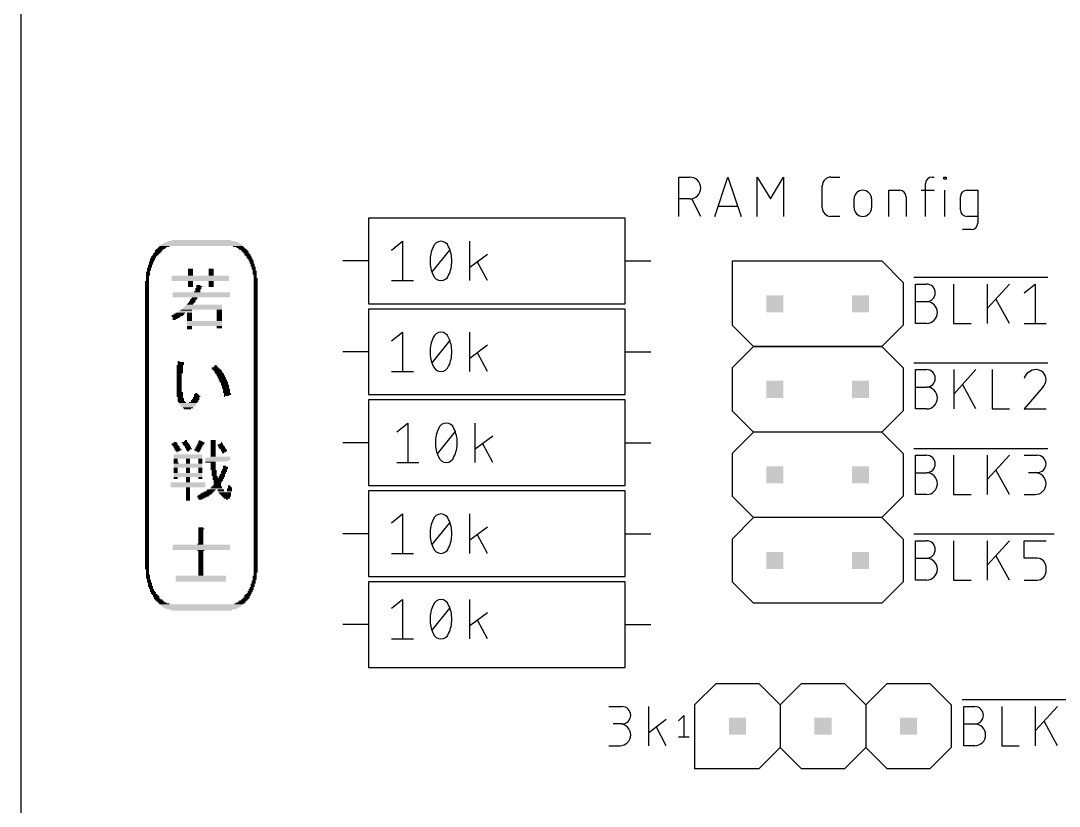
# Model space of a CAD drawing. Extents: x 0 to 102, y 0 to 103.
# Drawn here: x 0 to 30.83, y 24.13 to 47.45 of the extents above; entities that cross this region are included whole.
import ezdxf

# ---------------------------------------------------------------- set-up
doc = ezdxf.new("R2010")
doc.units = 0
for name, color, linetype in [('20', 30, 'CONTINUOUS'), ('21', 253, 'CONTINUOUS'), ('51', 253, 'CONTINUOUS')]:
    doc.layers.add(name, color=color, linetype=linetype)

# ---------------------------------------------------------------- blocks, each defined once
blk = doc.blocks.new('RECT')
blk.add_solid([(-0.5, -0.5), (0.5, -0.5), (-0.5, 0.5), (0.5, 0.5)])

msp = doc.modelspace()

# ---------------------------------------------------------------- linework, layer by layer
at = {"layer": '20'}
msp.add_line((0, 70), (0, 11), dxfattribs=at)
at = {"layer": '21'}
for p, q in [((19.5329, 41.6433), (19.5329, 42.8117)), ((19.5329, 42.8117), (19.8574, 42.8117)), ((20.6036, 41.6433), (20.9931, 42.8117)), ((20.9931, 42.8117), (21.3825, 41.6433)), ((21.8609, 41.6433), (21.8609, 42.8117)), ((21.8609, 42.8117), (22.2504, 42.1626)), ((22.2504, 42.1626), (22.6398, 42.8117)), ((22.6398, 42.8117), (22.6398, 41.6433)), ((23.7894, 41.9029), (23.7894, 42.5521)), ((24.049, 42.8117), (24.3087, 42.8117)), ((26.854, 41.6433), (26.854, 42.617)), ((27.0487, 42.8117), (27.1136, 42.8117)), ((27.3995, 42.7468), (27.3995, 42.8117)), ((27.3995, 42.8117), (27.4644, 42.8117)), ((27.4644, 42.7468), (27.3995, 42.7468)), ((27.4644, 42.8117), (27.4644, 42.7468)), ((25.7626, 41.6433), (25.7626, 42.4222)), ((25.7626, 42.4222), (26.0872, 42.4222)), ((26.7242, 42.4222), (27.1136, 42.4222)), ((27.432, 41.6433), (27.432, 42.4222)), ((28.0851, 42.4222), (28.4096, 42.4222)), ((28.4096, 42.4222), (28.4096, 41.4486)), ((19.8574, 42.1626), (19.5329, 42.1626)), ((20.182, 41.6433), (19.9223, 42.1626)), ((21.2852, 41.9354), (20.701, 41.9354)), ((24.7339, 41.9029), (24.7339, 42.1626)), ((25.2532, 42.1626), (25.2532, 41.9029)), ((26.2819, 42.2275), (26.2819, 41.6433)), ((27.8903, 41.838), (27.8903, 42.2275)), ((24.3087, 41.6433), (24.049, 41.6433)), ((28.4096, 41.6433), (28.0851, 41.6433)), ((17.9388, 41.5925), (10.3187, 41.5925)), ((10.3187, 41.5925), (10.3187, 39.0525)), ((17.9388, 39.0525), (17.9388, 41.5925)), ((28.2149, 41.2538), (27.9552, 41.2538)), ((11.0046, 40.6471), (11.3291, 40.9067)), ((11.3291, 40.9067), (11.3291, 39.7383)), ((13.3309, 39.7383), (13.3309, 40.9067)), ((12.2125, 39.9979), (12.7317, 40.6471)), ((13.8502, 40.5172), (13.3309, 40.1278)), ((10.3187, 40.3225), (9.5568, 40.3225)), ((13.8502, 39.7383), (13.5581, 40.29)), ((17.9388, 40.3225), (18.7007, 40.3225)), ((21.1137, 40.3225), (23.6538, 40.3225)), ((21.1137, 40.3225), (21.1137, 39.6875)), ((23.6538, 40.3225), (25.5587, 40.3225)), ((25.5587, 40.3225), (26.1938, 39.6875)), ((26.5113, 39.8399), (30.4835, 39.8399)), ((11.0046, 39.7383), (11.6537, 39.7383)), ((21.1137, 39.6875), (21.1137, 38.4175)), ((26.1938, 39.6875), (26.1938, 38.4175)), ((26.5621, 38.4683), (26.5621, 39.6367)), ((26.5621, 39.6367), (26.8866, 39.6367)), ((27.6904, 39.6367), (27.6904, 38.4683)), ((28.6956, 38.4683), (28.6956, 39.6367)), ((29.3448, 39.6367), (28.6956, 38.9227)), ((29.7836, 39.3771), (30.1082, 39.6367)), ((30.1082, 39.6367), (30.1082, 38.4683)), ((29.3448, 38.4683), (28.9553, 39.1823)), ((10.3187, 39.0525), (17.9388, 39.0525)), ((17.9388, 38.8938), (10.3187, 38.8938)), ((10.3187, 38.8938), (10.3187, 36.3538)), ((17.9388, 36.3538), (17.9388, 38.8938)), ((26.5621, 39.1174), (26.8866, 39.1174)), ((21.1137, 38.4175), (21.7488, 37.7825)), ((26.1938, 38.4175), (25.5587, 37.7825)), ((26.8866, 38.4683), (26.5621, 38.4683)), ((27.6904, 38.4683), (28.2097, 38.4683)), ((29.7836, 38.4683), (30.4327, 38.4683)), ((11.0046, 37.9483), (11.3291, 38.208)), ((11.3291, 38.208), (11.3291, 37.0395)), ((12.2125, 37.2992), (12.7317, 37.9483)), ((13.3309, 37.0395), (13.3309, 38.208)), ((10.3187, 37.6238), (9.5568, 37.6238)), ((13.8502, 37.8185), (13.3309, 37.429)), ((17.9388, 37.6238), (18.7007, 37.6238)), ((21.7488, 37.7825), (21.1137, 37.1475)), ((23.6538, 37.7825), (21.7488, 37.7825)), ((21.7488, 37.7825), (23.6538, 37.7825)), ((25.5587, 37.7825), (23.6538, 37.7825)), ((23.6538, 37.7825), (25.5587, 37.7825)), ((25.5587, 37.7825), (26.1938, 37.1475)), ((13.8502, 37.0395), (13.5581, 37.5913)), ((26.5113, 37.2999), (30.4835, 37.2999)), ((11.0046, 37.0395), (11.6537, 37.0395)), ((21.1137, 37.1475), (21.1137, 35.8775)), ((26.1938, 37.1475), (26.1938, 35.8775)), ((26.5621, 35.9283), (26.5621, 37.0967)), ((26.5621, 37.0967), (26.8866, 37.0967)), ((27.705, 35.9283), (27.705, 37.0967)), ((28.3542, 37.0967), (27.705, 36.3827)), ((28.8334, 37.0967), (28.8334, 35.9283)), ((26.5621, 36.5774), (26.8866, 36.5774)), ((28.3542, 35.9283), (27.9647, 36.6423)), ((30.3354, 36.5774), (29.7836, 35.9283)), ((10.3187, 36.3538), (17.9388, 36.3538)), ((17.9388, 36.195), (10.3187, 36.195)), ((10.3187, 36.195), (10.3187, 33.655)), ((17.9388, 33.655), (17.9388, 36.195)), ((21.1137, 35.8775), (21.7488, 35.2425)), ((26.1938, 35.8775), (25.5587, 35.2425)), ((26.8866, 35.9283), (26.5621, 35.9283)), ((28.8334, 35.9283), (29.3527, 35.9283)), ((29.7836, 35.9283), (30.4327, 35.9283)), ((11.1633, 35.2496), (11.4879, 35.5092)), ((11.4879, 35.5092), (11.4879, 34.3408)), ((13.4897, 34.3408), (13.4897, 35.5092)), ((12.3712, 34.6004), (12.8905, 35.2496)), ((21.7488, 35.2425), (21.1137, 34.6075)), ((24.2888, 35.2425), (21.7488, 35.2425)), ((25.5587, 35.2425), (24.2888, 35.2425)), ((25.5587, 35.2425), (26.1938, 34.6075)), ((10.3187, 34.925), (9.5568, 34.925)), ((14.0089, 35.1197), (13.4897, 34.7303)), ((14.0089, 34.3408), (13.7168, 34.8925)), ((17.9388, 34.925), (18.7007, 34.925)), ((21.1137, 34.6075), (21.1137, 33.3375)), ((26.1938, 34.6075), (26.1938, 33.3375)), ((26.5113, 34.7599), (30.4835, 34.7599)), ((26.5621, 33.3883), (26.5621, 34.5567)), ((26.5621, 34.5567), (26.8866, 34.5567)), ((27.6904, 34.5567), (27.6904, 33.3883)), ((28.6956, 33.3883), (28.6956, 34.5567)), ((29.3448, 34.5567), (28.6956, 33.8427)), ((29.7836, 34.5567), (30.1731, 34.5567)), ((11.1633, 34.3408), (11.8124, 34.3408)), ((26.5621, 34.0374), (26.8866, 34.0374)), ((29.3448, 33.3883), (28.9553, 34.1023)), ((30.1731, 34.0374), (29.9134, 34.0374)), ((10.3187, 33.655), (17.9388, 33.655)), ((17.9388, 33.4963), (10.3187, 33.4963)), ((10.3187, 33.4963), (10.3187, 30.9563)), ((17.9388, 30.9563), (17.9388, 33.4963)), ((21.1137, 33.3375), (21.7488, 32.7025)), ((26.1938, 33.3375), (25.5587, 32.7025)), ((26.8866, 33.3883), (26.5621, 33.3883)), ((27.6904, 33.3883), (28.2097, 33.3883)), ((29.7836, 33.3883), (30.1082, 33.3883)), ((11.0046, 32.5508), (11.3291, 32.8105)), ((11.3291, 32.8105), (11.3291, 31.6421)), ((13.3309, 31.6421), (13.3309, 32.8105)), ((21.7488, 32.7025), (21.1137, 32.0675)), ((24.2888, 32.7025), (21.7488, 32.7025)), ((25.5587, 32.7025), (24.2888, 32.7025)), ((25.5587, 32.7025), (26.1938, 32.0675)), ((12.2125, 31.9017), (12.7317, 32.5508)), ((13.8502, 32.421), (13.3309, 32.0315)), ((10.3187, 32.2263), (9.5568, 32.2263)), ((13.8502, 31.6421), (13.5581, 32.1938)), ((17.9388, 32.2263), (18.7007, 32.2263)), ((21.1137, 32.0675), (21.1137, 30.7975)), ((26.1938, 32.0675), (26.1938, 30.7975)), ((26.5113, 32.2199), (30.6797, 32.2199)), ((26.5621, 30.8483), (26.5621, 32.0167)), ((26.5621, 32.0167), (26.8866, 32.0167)), ((27.6904, 32.0167), (27.6904, 30.8483)), ((28.6956, 30.8483), (28.6956, 32.0167)), ((29.3448, 32.0167), (28.6956, 31.3027)), ((29.7836, 31.4974), (29.7836, 32.0167)), ((29.7836, 32.0167), (30.4327, 32.0167)), ((11.0046, 31.6421), (11.6537, 31.6421)), ((26.5621, 31.4974), (26.8866, 31.4974)), ((29.3448, 30.8483), (28.9553, 31.5623)), ((30.1731, 31.4974), (29.7836, 31.4974)), ((30.4327, 31.1079), (30.4327, 31.2378)), ((10.3187, 30.9563), (17.9388, 30.9563)), ((26.8866, 30.8483), (26.5621, 30.8483)), ((27.6904, 30.8483), (28.2097, 30.8483)), ((29.7836, 30.8483), (30.1731, 30.8483)), ((17.9388, 30.7975), (10.3187, 30.7975)), ((10.3187, 30.7975), (10.3187, 28.2575)), ((17.9388, 28.2575), (17.9388, 30.7975)), ((21.1137, 30.7975), (21.7488, 30.1625)), ((26.1938, 30.7975), (25.5587, 30.1625)), ((11.0046, 30.0108), (11.3291, 30.2705)), ((11.3291, 30.2705), (11.3291, 29.1021)), ((13.3309, 29.1021), (13.3309, 30.2705)), ((12.2125, 29.3617), (12.7317, 30.0108)), ((24.2888, 30.1625), (21.7488, 30.1625)), ((25.5587, 30.1625), (24.2888, 30.1625)), ((13.8502, 29.881), (13.3309, 29.4915)), ((13.8502, 29.1021), (13.5581, 29.6538)), ((10.3187, 29.5275), (9.5568, 29.5275)), ((17.9388, 29.5275), (18.7007, 29.5275)), ((11.0046, 29.1021), (11.6537, 29.1021)), ((10.3187, 28.2575), (17.9388, 28.2575)), ((20.6375, 27.7813), (20.0025, 27.1463)), ((20.6375, 27.7813), (21.9075, 27.7813)), ((21.9075, 27.7813), (22.225, 27.4638)), ((22.86, 27.4638), (23.1775, 27.7813)), ((23.1775, 27.7813), (24.4475, 27.7813)), ((23.1775, 27.7813), (24.4475, 27.7813)), ((24.4475, 27.7813), (24.765, 27.4638)), ((25.4, 27.4638), (25.7175, 27.7813)), ((25.7175, 27.7813), (26.9875, 27.7813)), ((26.9875, 27.7813), (27.6225, 27.1463)), ((20.0025, 27.1463), (20.0025, 25.8763)), ((27.6225, 27.1463), (27.6225, 25.8763)), ((27.94, 27.2987), (31.9123, 27.2987)), ((17.4553, 27.0954), (17.8448, 27.0954)), ((18.6387, 25.9271), (18.6387, 27.0954)), ((19.5263, 26.67), (19.685, 26.8288)), ((19.685, 26.8288), (19.685, 26.1938)), ((27.9908, 25.9271), (27.9908, 27.0954)), ((27.9908, 27.0954), (28.3154, 27.0954)), ((29.1191, 27.0954), (29.1191, 25.9271)), ((30.1244, 25.9271), (30.1244, 27.0954)), ((30.7735, 27.0954), (30.1244, 26.3814)), ((17.8448, 26.5762), (17.5851, 26.5762)), ((19.1579, 26.706), (18.6387, 26.3165)), ((27.9908, 26.5762), (28.3154, 26.5762)), ((30.7735, 25.9271), (30.384, 26.6411)), ((19.1579, 25.9271), (18.8659, 26.4788)), ((17.4553, 25.9271), (17.7799, 25.9271)), ((19.5263, 26.1938), (19.8438, 26.1938)), ((28.3154, 25.9271), (27.9908, 25.9271)), ((29.1191, 25.9271), (29.6384, 25.9271)), ((20.0025, 25.8763), (20.0025, 25.2413)), ((27.6225, 25.8763), (26.9875, 25.2413)), ((22.225, 25.5587), (21.9075, 25.2413)), ((23.1775, 25.2413), (22.86, 25.5587)), ((24.765, 25.5587), (24.4475, 25.2413)), ((25.7175, 25.2413), (25.4, 25.5587)), ((21.9075, 25.2413), (20.0025, 25.2413)), ((24.4475, 25.2413), (23.1775, 25.2413)), ((26.9875, 25.2413), (25.7175, 25.2413))]:
    msp.add_line(p, q, dxfattribs=at)
for centre, radius, start, end in [((19.8574, 42.4871), 0.3246, 270, 90), ((24.049, 42.5521), 0.2596, 90.0007, 180), ((27.0487, 42.617), 0.1947, 90.0009, 180), ((24.9936, 42.1626), 0.2596, 0, 180), ((26.0872, 42.2275), 0.1947, 0.0009, 90), ((28.0851, 42.2275), 0.1947, 90, 180), ((24.049, 41.9029), 0.2596, 180, 270), ((24.9936, 41.9029), 0.2596, 180, 0), ((28.0851, 41.838), 0.1947, 180, 270), ((28.2149, 41.4486), 0.1947, 270.0009, 0), ((13.1104, 40.3225), 0.9628, 154.0109, 180.0001), ((12.4721, 40.6665), 0.2402, 90, 161.0751), ((12.4721, 40.6665), 0.2402, 18.9248, 90.0002), ((11.8338, 40.3225), 0.9629, 359.9999, 25.9891), ((13.1104, 40.3225), 0.9629, 180, 205.9888), ((11.8338, 40.3225), 0.9629, 334.0112, 360), ((12.4721, 39.9785), 0.2402, 198.9254, 269.9998), ((12.4721, 39.9785), 0.2402, 270, 341.0747), ((26.8866, 39.3771), 0.2596, 270, 90), ((26.8866, 38.7929), 0.3246, 270, 90), ((13.1104, 37.6238), 0.9628, 154.0109, 180.0001), ((12.4721, 37.9678), 0.2402, 90, 161.0751), ((12.4721, 37.9678), 0.2402, 18.9248, 90.0002), ((11.8338, 37.6238), 0.9629, 359.9999, 25.9891), ((13.1104, 37.6238), 0.9629, 180, 205.9888), ((11.8338, 37.6238), 0.9629, 334.0112, 360), ((12.4721, 37.2797), 0.2402, 198.9254, 269.9998), ((12.4721, 37.2797), 0.2402, 270, 341.0747), ((26.8866, 36.8371), 0.2596, 270, 90), ((30.1406, 36.7214), 0.3753, 90.0001, 162.0549), ((30.1406, 36.8046), 0.2921, 0, 90), ((30.119, 36.8046), 0.3138, 313.604, 359.9996), ((26.8866, 36.2529), 0.3246, 270, 90), ((12.6309, 35.269), 0.2402, 90, 161.0751), ((12.6309, 35.269), 0.2402, 18.9248, 90.0002), ((13.2691, 34.925), 0.9628, 154.0109, 180.0001), ((11.9926, 34.925), 0.9629, 359.9999, 25.9891), ((13.2692, 34.925), 0.9629, 180, 205.9888), ((11.9925, 34.925), 0.9629, 334.0112, 360), ((26.8866, 34.2971), 0.2596, 270, 90), ((30.1731, 34.2971), 0.2596, 270, 90), ((12.6309, 34.581), 0.2402, 198.9254, 269.9998), ((12.6309, 34.581), 0.2402, 270, 341.0747), ((26.8866, 33.7129), 0.3246, 270, 90), ((30.1082, 33.7129), 0.3246, 270, 90), ((12.4721, 32.5703), 0.2402, 90, 161.0751), ((12.4721, 32.5703), 0.2402, 18.9248, 90.0002), ((13.1104, 32.2263), 0.9628, 154.0109, 180.0001), ((11.8338, 32.2263), 0.9629, 359.9999, 25.9891), ((13.1104, 32.2263), 0.9629, 180, 205.9888), ((11.8338, 32.2263), 0.9629, 334.0112, 360), ((12.4721, 31.8822), 0.2402, 198.9254, 269.9998), ((12.4721, 31.8822), 0.2402, 270, 341.0747), ((26.8866, 31.7571), 0.2596, 270, 90), ((26.8866, 31.1729), 0.3246, 270, 90), ((30.1731, 31.2378), 0.2596, 0, 90), ((30.1731, 31.1079), 0.2596, 270, 0), ((12.4721, 30.0303), 0.2402, 90, 161.0751), ((12.4721, 30.0303), 0.2402, 18.9248, 90.0002), ((13.1104, 29.6863), 0.9628, 154.0109, 180.0001), ((11.8338, 29.6863), 0.9629, 359.9999, 25.9891), ((13.1104, 29.6863), 0.9629, 180, 205.9888), ((11.8338, 29.6863), 0.9629, 334.0112, 360), ((12.4721, 29.3422), 0.2402, 198.9254, 269.9998), ((12.4721, 29.3422), 0.2402, 270, 341.0747), ((17.8448, 26.8358), 0.2596, 270, 90), ((28.3154, 26.8358), 0.2596, 270, 90), ((17.7799, 26.2516), 0.3246, 270, 90), ((28.3154, 26.2516), 0.3246, 270, 90)]:
    msp.add_arc(centre, radius, start, end, dxfattribs=at)
at = {"layer": '51'}
for p, q in [((22.225, 27.4638), (22.5425, 27.1463)), ((22.5425, 27.1463), (22.86, 27.4638)), ((24.765, 27.4638), (25.0825, 27.1463)), ((25.0825, 27.1463), (25.4, 27.4638)), ((22.5425, 27.1463), (22.5425, 25.8763)), ((25.0825, 27.1463), (25.0825, 25.8763)), ((22.5425, 25.8763), (22.225, 25.5587)), ((22.86, 25.5587), (22.5425, 25.8763)), ((25.0825, 25.8763), (24.765, 25.5587)), ((25.4, 25.5587), (25.0825, 25.8763))]:
    msp.add_line(p, q, dxfattribs=at)

# ---------------------------------------------------------------- block references
at = {"layer": '21', "yscale": 0.0305}
for p, xscale in [((4.171, 40.689), 0.2438), ((4.2015, 40.7194), 0.2438), ((4.2624, 40.7499), 0.3048), ((5.3597, 40.7804), 2.4384), ((5.3597, 40.8109), 2.3774), ((5.3597, 40.8414), 2.2555), ((5.3749, 40.8718), 2.1641), ((5.3597, 40.9023), 2.0117), ((5.3597, 40.9328), 1.7678), ((6.457, 40.7499), 0.3048), ((6.5179, 40.7194), 0.2438), ((6.5637, 40.689), 0.2134), ((3.9119, 40.3842), 0.1524), ((3.9424, 40.4451), 0.1524), ((3.9424, 40.4146), 0.1524), ((3.9729, 40.4756), 0.1524), ((4.0033, 40.5061), 0.1524), ((4.0186, 40.5366), 0.1829), ((4.0491, 40.567), 0.1829), ((4.0948, 40.628), 0.2134), ((4.0795, 40.5975), 0.1829), ((4.1253, 40.6585), 0.2134), ((6.5941, 40.6585), 0.2134), ((6.6399, 40.628), 0.1829), ((6.6703, 40.5975), 0.1829), ((6.6856, 40.567), 0.1524), ((6.7161, 40.5366), 0.1524), ((6.7313, 40.5061), 0.1829), ((6.7465, 40.4756), 0.1524), ((6.777, 40.4451), 0.1524), ((6.777, 40.4146), 0.1524), ((6.8075, 40.3842), 0.1524), ((3.8052, 40.1098), 0.1219), ((3.8052, 40.0794), 0.1219), ((3.8357, 40.2013), 0.1219), ((3.8357, 40.1708), 0.1219), ((3.8357, 40.1403), 0.1219), ((3.8814, 40.2927), 0.1524), ((3.8662, 40.2622), 0.1219), ((3.8662, 40.2318), 0.1219), ((3.9119, 40.3537), 0.1524), ((3.8967, 40.3232), 0.1219), ((5.0397, 40.0794), 0.1524), ((5.6493, 40.0794), 0.1524), ((6.8227, 40.3537), 0.1219), ((6.838, 40.3232), 0.1524), ((6.8532, 40.2927), 0.1219), ((6.8532, 40.2622), 0.1219), ((6.8837, 40.2318), 0.1219), ((6.8837, 40.2013), 0.1219), ((6.8837, 40.1708), 0.1219), ((6.9142, 40.1403), 0.1219), ((6.9142, 40.1098), 0.1219), ((6.9142, 40.0794), 0.1219), ((3.7747, 39.9879), 0.1219), ((3.7747, 39.9574), 0.1219), ((3.7747, 39.927), 0.1219), ((3.7747, 39.8965), 0.1219), ((3.7595, 39.866), 0.0914), ((3.7595, 39.8355), 0.0914), ((3.7595, 39.805), 0.0914), ((3.7595, 39.7746), 0.0914), ((3.8052, 40.0489), 0.1219), ((3.79, 40.0184), 0.0914), ((5.3292, 39.866), 1.7069), ((5.3292, 39.8355), 1.7069), ((5.3292, 39.805), 1.7069), ((5.3292, 39.7746), 1.7069), ((5.0397, 40.0489), 0.1524), ((5.0397, 40.0184), 0.1524), ((5.0397, 39.9879), 0.1524), ((5.0397, 39.9574), 0.1524), ((5.0397, 39.927), 0.1524), ((5.0397, 39.8965), 0.1524), ((5.6493, 40.0489), 0.1524), ((5.6493, 40.0184), 0.1524), ((5.6493, 39.9879), 0.1524), ((5.6493, 39.9574), 0.1524), ((5.6493, 39.927), 0.1524), ((5.6493, 39.8965), 0.1524), ((6.9294, 40.0489), 0.0914), ((6.9447, 40.0184), 0.1219), ((6.9447, 39.9879), 0.1219), ((6.9447, 39.9574), 0.1219), ((6.9447, 39.927), 0.1219), ((6.9599, 39.8965), 0.0914), ((6.9599, 39.866), 0.0914), ((6.9599, 39.8355), 0.0914), ((6.9751, 39.805), 0.1219), ((6.9751, 39.7746), 0.1219), ((3.7443, 39.7136), 0.1219), ((3.7443, 39.6831), 0.1219), ((3.7443, 39.6526), 0.1219), ((3.7443, 39.6222), 0.1219), ((3.7443, 39.5917), 0.1219), ((3.7443, 39.5612), 0.1219), ((3.7443, 39.5307), 0.1219), ((3.7443, 39.5002), 0.1219), ((3.7443, 39.4698), 0.1219), ((3.7595, 39.7441), 0.0914), ((5.3292, 39.7441), 1.7069), ((5.0397, 39.7136), 0.1524), ((5.0397, 39.6831), 0.1524), ((5.0397, 39.6526), 0.1524), ((5.0397, 39.6222), 0.1524), ((5.0397, 39.5917), 0.1524), ((5.0397, 39.5612), 0.1524), ((5.2683, 39.5002), 0.1829), ((5.253, 39.4698), 0.1524), ((5.2683, 39.5917), 0.1219), ((5.2987, 39.5612), 0.1829), ((5.2835, 39.5307), 0.1524), ((5.6493, 39.7136), 0.1524), ((5.6493, 39.6831), 0.1524), ((5.6493, 39.6526), 0.1524), ((5.6493, 39.6222), 0.1524), ((5.6493, 39.5917), 0.1524), ((5.6493, 39.5612), 0.1524), ((6.9751, 39.7441), 0.1219), ((6.9751, 39.7136), 0.1219), ((6.9751, 39.6831), 0.1219), ((6.9751, 39.6526), 0.1219), ((6.9751, 39.6222), 0.1219), ((6.9751, 39.5917), 0.1219), ((6.9751, 39.5612), 0.1219), ((6.9751, 39.5307), 0.1219), ((6.9751, 39.5002), 0.1219), ((6.9751, 39.4698), 0.1219), ((3.7443, 39.4393), 0.1219), ((3.7443, 39.4088), 0.1219), ((3.7443, 39.3783), 0.1219), ((3.7443, 39.3478), 0.1219), ((3.7443, 39.3174), 0.1219), ((3.7443, 39.2869), 0.1219), ((3.7443, 39.2564), 0.1219), ((3.7443, 39.2259), 0.1219), ((3.7443, 39.1954), 0.1219), ((3.7443, 39.165), 0.1219), ((3.7443, 39.1345), 0.1219), ((5.3597, 39.3783), 1.7069), ((5.3597, 39.3478), 1.7069), ((5.3597, 39.3174), 1.7069), ((5.3597, 39.2869), 1.7069), ((5.3597, 39.2564), 1.7069), ((5.1159, 39.165), 0.1829), ((5.1006, 39.1345), 0.1524), ((5.1463, 39.1954), 0.1829), ((5.1616, 39.2259), 0.1524), ((5.2378, 39.4088), 0.1829), ((5.253, 39.4393), 0.1524), ((6.9751, 39.4393), 0.1219), ((6.9751, 39.4088), 0.1219), ((6.9751, 39.3783), 0.1219), ((6.9751, 39.3478), 0.1219), ((6.9751, 39.3174), 0.1219), ((6.9751, 39.2869), 0.1219), ((6.9751, 39.2564), 0.1219), ((6.9751, 39.2259), 0.1219), ((6.9751, 39.1954), 0.1219), ((6.9751, 39.165), 0.1219), ((6.9751, 39.1345), 0.1219), ((3.7443, 39.104), 0.1219), ((3.7443, 39.0735), 0.1219), ((3.7443, 39.043), 0.1219), ((3.7443, 39.0126), 0.1219), ((3.7443, 38.9821), 0.1219), ((3.7443, 38.9516), 0.1219), ((3.7443, 38.9211), 0.1219), ((3.7443, 38.8906), 0.1219), ((3.7443, 38.8602), 0.1219), ((3.7443, 38.8297), 0.1219), ((4.8873, 38.8297), 0.3962), ((4.9177, 38.8602), 0.3353), ((5.3749, 38.8906), 1.1887), ((5.3902, 38.9211), 1.1582), ((5.4054, 38.9516), 1.1278), ((5.4207, 38.9821), 1.0973), ((5.4359, 39.0126), 1.0668), ((5.0244, 39.043), 0.1829), ((5.0549, 39.0735), 0.1829), ((5.0854, 39.104), 0.1829), ((5.8931, 38.8602), 0.1524), ((5.8931, 38.8297), 0.1524), ((6.9751, 39.104), 0.1219), ((6.9751, 39.0735), 0.1219), ((6.9751, 39.043), 0.1219), ((6.9751, 39.0126), 0.1219), ((6.9751, 38.9821), 0.1219), ((6.9751, 38.9516), 0.1219), ((6.9751, 38.9211), 0.1219), ((6.9751, 38.8906), 0.1219), ((6.9751, 38.8602), 0.1219), ((6.9751, 38.8297), 0.1219), ((3.7443, 38.7992), 0.1219), ((3.7443, 38.7687), 0.1219), ((3.7443, 38.7382), 0.1219), ((3.7443, 38.7078), 0.1219), ((3.7443, 38.6773), 0.1219), ((3.7443, 38.6468), 0.1219), ((3.7443, 38.6163), 0.1219), ((3.7443, 38.5858), 0.1219), ((3.7443, 38.5554), 0.1219), ((3.7443, 38.5249), 0.1219), ((4.6434, 38.7078), 0.3353), ((4.6129, 38.6773), 0.2743), ((4.6129, 38.6468), 0.2134), ((4.5825, 38.6163), 0.1524), ((4.552, 38.5858), 0.0914), ((4.6891, 38.7382), 0.3048), ((4.7349, 38.7687), 0.2743), ((4.872, 38.7992), 0.4267), ((5.4511, 38.5249), 1.0363), ((5.0092, 38.7687), 0.1524), ((5.0092, 38.7382), 0.1524), ((5.0092, 38.7078), 0.1524), ((5.0092, 38.6773), 0.1524), ((5.0092, 38.6468), 0.1524), ((5.0092, 38.6163), 0.1524), ((5.0092, 38.5858), 0.1524), ((5.0092, 38.5554), 0.1524), ((5.8931, 38.7992), 0.1524), ((5.8931, 38.7687), 0.1524), ((5.8931, 38.7382), 0.1524), ((5.8931, 38.7078), 0.1524), ((5.8931, 38.6773), 0.1524), ((5.8931, 38.6468), 0.1524), ((5.8931, 38.6163), 0.1524), ((5.8931, 38.5858), 0.1524), ((5.8931, 38.5554), 0.1524), ((6.9751, 38.7992), 0.1219), ((6.9751, 38.7687), 0.1219), ((6.9751, 38.7382), 0.1219), ((6.9751, 38.7078), 0.1219), ((6.9751, 38.6773), 0.1219), ((6.9751, 38.6468), 0.1219), ((6.9751, 38.6163), 0.1219), ((6.9751, 38.5858), 0.1219), ((6.9751, 38.5554), 0.1219), ((6.9751, 38.5249), 0.1219), ((3.7443, 38.4944), 0.1219), ((3.7443, 38.4639), 0.1219), ((3.7443, 38.4334), 0.1219), ((3.7443, 38.403), 0.1219), ((3.7443, 38.3725), 0.1219), ((3.7443, 38.342), 0.1219), ((3.7443, 38.3115), 0.1219), ((3.7443, 38.281), 0.1219), ((3.7443, 38.2506), 0.1219), ((3.7443, 38.2201), 0.1219), ((5.4511, 38.4944), 1.0363), ((5.4511, 38.4639), 1.0363), ((5.4511, 38.4334), 1.0363), ((5.4511, 38.403), 1.0363), ((5.0092, 38.3725), 0.1524), ((5.0092, 38.342), 0.1524), ((5.0092, 38.3115), 0.1524), ((5.8931, 38.3725), 0.1524), ((5.8931, 38.342), 0.1524), ((6.9751, 38.4944), 0.1219), ((6.9751, 38.4639), 0.1219), ((6.9751, 38.4334), 0.1219), ((6.9751, 38.403), 0.1219), ((6.9751, 38.3725), 0.1219), ((6.9751, 38.342), 0.1219), ((6.9751, 38.3115), 0.1219), ((6.9751, 38.281), 0.1219), ((6.9751, 38.2506), 0.1219), ((6.9751, 38.2201), 0.1219), ((3.7443, 38.1896), 0.1219), ((3.7443, 38.1591), 0.1219), ((3.7443, 38.1286), 0.1219), ((3.7443, 38.0982), 0.1219), ((3.7443, 38.0677), 0.1219), ((3.7443, 38.0372), 0.1219), ((3.7443, 38.0067), 0.1219), ((3.7443, 37.9762), 0.1219), ((3.7443, 37.9458), 0.1219), ((3.7443, 37.9153), 0.1219), ((6.9751, 38.1896), 0.1219), ((6.9751, 38.1591), 0.1219), ((6.9751, 38.1286), 0.1219), ((6.9751, 38.0982), 0.1219), ((6.9751, 38.0677), 0.1219), ((6.9751, 38.0372), 0.1219), ((6.9751, 38.0067), 0.1219), ((6.9751, 37.9762), 0.1219), ((6.9751, 37.9458), 0.1219), ((6.9751, 37.9153), 0.1219), ((3.7443, 37.8848), 0.1219), ((3.7443, 37.8543), 0.1219), ((3.7443, 37.8238), 0.1219), ((3.7443, 37.7934), 0.1219), ((3.7443, 37.7629), 0.1219), ((3.7443, 37.7324), 0.1219), ((3.7443, 37.7019), 0.1219), ((3.7443, 37.6714), 0.1219), ((3.7443, 37.641), 0.1219), ((3.7443, 37.6105), 0.1219), ((6.9751, 37.8848), 0.1219), ((6.9751, 37.8543), 0.1219), ((6.9751, 37.8238), 0.1219), ((6.9751, 37.7934), 0.1219), ((6.9751, 37.7629), 0.1219), ((6.9751, 37.7324), 0.1219), ((6.9751, 37.7019), 0.1219), ((6.9751, 37.6714), 0.1219), ((6.9751, 37.641), 0.1219), ((6.9751, 37.6105), 0.1219), ((3.7443, 37.58), 0.1219), ((3.7443, 37.5495), 0.1219), ((3.7443, 37.519), 0.1219), ((3.7443, 37.4886), 0.1219), ((3.7443, 37.4581), 0.1219), ((3.7443, 37.4276), 0.1219), ((3.7443, 37.3971), 0.1219), ((3.7443, 37.3666), 0.1219), ((3.7443, 37.3362), 0.1219), ((3.7443, 37.3057), 0.1219), ((4.6891, 37.3362), 0.061), ((4.7501, 37.3057), 0.1829), ((6.9751, 37.58), 0.1219), ((6.9751, 37.5495), 0.1219), ((6.9751, 37.519), 0.1219), ((6.9751, 37.4886), 0.1219), ((6.9751, 37.4581), 0.1219), ((6.9751, 37.4276), 0.1219), ((6.9751, 37.3971), 0.1219), ((6.9751, 37.3666), 0.1219), ((6.9751, 37.3362), 0.1219), ((6.9751, 37.3057), 0.1219), ((3.7443, 37.2752), 0.1219), ((3.7443, 37.2447), 0.1219), ((3.7443, 37.2142), 0.1219), ((3.7443, 37.1838), 0.1219), ((3.7443, 37.1533), 0.1219), ((3.7443, 37.1228), 0.1219), ((3.7443, 37.0923), 0.1219), ((3.7443, 37.0618), 0.1219), ((3.7443, 37.0314), 0.1219), ((3.7443, 37.0009), 0.1219), ((4.7196, 37.2142), 0.1829), ((4.7196, 37.1838), 0.1829), ((4.7196, 37.1533), 0.1829), ((4.7196, 37.1228), 0.1829), ((4.7196, 37.0923), 0.1829), ((4.7196, 37.0618), 0.1829), ((4.7196, 37.0314), 0.1829), ((4.7196, 37.0009), 0.1829), ((4.7501, 37.2752), 0.1829), ((4.7501, 37.2447), 0.1829), ((5.7712, 37.1533), 0.2134), ((5.7864, 37.1228), 0.2438), ((5.8169, 37.0923), 0.2438), ((5.7864, 37.1838), 0.1219), ((5.8474, 37.0618), 0.2438), ((5.7864, 37.2142), 0.061), ((5.8626, 37.0314), 0.2134), ((5.8779, 37.0009), 0.2438), ((6.9751, 37.2752), 0.1219), ((6.9751, 37.2447), 0.1219), ((6.9751, 37.2142), 0.1219), ((6.9751, 37.1838), 0.1219), ((6.9751, 37.1533), 0.1219), ((6.9751, 37.1228), 0.1219), ((6.9751, 37.0923), 0.1219), ((6.9751, 37.0618), 0.1219), ((6.9751, 37.0314), 0.1219), ((6.9751, 37.0009), 0.1219), ((3.7443, 36.9704), 0.1219), ((3.7443, 36.9399), 0.1219), ((3.7443, 36.9094), 0.1219), ((3.7443, 36.879), 0.1219), ((3.7443, 36.8485), 0.1219), ((3.7443, 36.818), 0.1219), ((3.7443, 36.7875), 0.1219), ((3.7443, 36.757), 0.1219), ((3.7443, 36.7266), 0.1219), ((3.7443, 36.6961), 0.1219), ((4.7044, 36.9704), 0.1524), ((4.7044, 36.9399), 0.1524), ((4.7044, 36.9094), 0.1524), ((4.7044, 36.879), 0.1524), ((4.7044, 36.8485), 0.1524), ((4.7044, 36.818), 0.1524), ((4.7044, 36.7875), 0.1524), ((4.7044, 36.757), 0.1524), ((4.7044, 36.7266), 0.1524), ((4.7044, 36.6961), 0.1524), ((5.9083, 36.9704), 0.2438), ((5.9236, 36.9399), 0.2134), ((5.9388, 36.9094), 0.2438), ((5.9541, 36.879), 0.2134), ((5.9693, 36.8485), 0.2438), ((5.9845, 36.818), 0.2134), ((5.9998, 36.7875), 0.2438), ((6.015, 36.757), 0.2134), ((6.0303, 36.7266), 0.2438), ((6.0455, 36.6961), 0.2134), ((6.9751, 36.9704), 0.1219), ((6.9751, 36.9399), 0.1219), ((6.9751, 36.9094), 0.1219), ((6.9751, 36.879), 0.1219), ((6.9751, 36.8485), 0.1219), ((6.9751, 36.818), 0.1219), ((6.9751, 36.7875), 0.1219), ((6.9751, 36.757), 0.1219), ((6.9751, 36.7266), 0.1219), ((6.9751, 36.6961), 0.1219), ((3.7443, 36.6656), 0.1219), ((3.7443, 36.6351), 0.1219), ((3.7443, 36.6046), 0.1219), ((3.7443, 36.5742), 0.1219), ((3.7443, 36.5437), 0.1219), ((3.7443, 36.5132), 0.1219), ((3.7443, 36.4827), 0.1219), ((3.7443, 36.4522), 0.1219), ((3.7443, 36.4218), 0.1219), ((3.7443, 36.3913), 0.1219), ((3.7443, 36.3608), 0.1219), ((4.7196, 36.4218), 0.1829), ((4.7196, 36.3913), 0.1829), ((4.7196, 36.3608), 0.1829), ((4.7044, 36.6656), 0.1524), ((4.7044, 36.6351), 0.1524), ((4.7044, 36.6046), 0.1524), ((4.7044, 36.5742), 0.1524), ((4.7044, 36.5437), 0.1524), ((4.7044, 36.5132), 0.1524), ((4.7044, 36.4827), 0.1524), ((4.7044, 36.4522), 0.1524), ((5.2073, 36.3608), 0.1219), ((5.2073, 36.3913), 0.061), ((6.0455, 36.6656), 0.2134), ((6.0607, 36.6351), 0.2438), ((6.076, 36.6046), 0.2134), ((6.076, 36.5742), 0.2134), ((6.076, 36.5437), 0.2134), ((6.1065, 36.5132), 0.2134), ((6.1065, 36.4827), 0.2134), ((6.1065, 36.4522), 0.2134), ((6.1065, 36.4218), 0.2134), ((6.1369, 36.3913), 0.2134), ((6.1369, 36.3608), 0.2134), ((6.9751, 36.6656), 0.1219), ((6.9751, 36.6351), 0.1219), ((6.9751, 36.6046), 0.1219), ((6.9751, 36.5742), 0.1219), ((6.9751, 36.5437), 0.1219), ((6.9751, 36.5132), 0.1219), ((6.9751, 36.4827), 0.1219), ((6.9751, 36.4522), 0.1219), ((6.9751, 36.4218), 0.1219), ((6.9751, 36.3913), 0.1219), ((6.9751, 36.3608), 0.1219), ((3.7443, 36.3303), 0.1219), ((3.7443, 36.2998), 0.1219), ((3.7443, 36.2694), 0.1219), ((3.7443, 36.2389), 0.1219), ((3.7443, 36.2084), 0.1219), ((3.7443, 36.1779), 0.1219), ((3.7443, 36.1474), 0.1219), ((3.7443, 36.117), 0.1219), ((3.7443, 36.0865), 0.1219), ((3.7443, 36.056), 0.1219), ((4.7196, 36.3303), 0.1829), ((4.7196, 36.2998), 0.1829), ((4.7501, 36.2389), 0.1829), ((4.7501, 36.2084), 0.1829), ((4.7501, 36.1779), 0.1829), ((4.7653, 36.1474), 0.2134), ((4.7349, 36.2694), 0.1524), ((4.7958, 36.117), 0.2134), ((4.9482, 36.0865), 0.5182), ((4.9635, 36.056), 0.4877), ((5.1159, 36.117), 0.2438), ((5.1616, 36.1779), 0.2134), ((5.1616, 36.1474), 0.2134), ((5.1921, 36.2084), 0.2134), ((5.2073, 36.2694), 0.1829), ((5.2073, 36.2389), 0.1829), ((5.2225, 36.3303), 0.1524), ((5.2378, 36.2998), 0.1829), ((6.0455, 36.2998), 0.0305), ((6.1065, 36.3303), 0.1524), ((6.9751, 36.3303), 0.1219), ((6.9751, 36.2998), 0.1219), ((6.9751, 36.2694), 0.1219), ((6.9751, 36.2389), 0.1219), ((6.9751, 36.2084), 0.1219), ((6.9751, 36.1779), 0.1219), ((6.9751, 36.1474), 0.1219), ((6.9751, 36.117), 0.1219), ((6.9751, 36.0865), 0.1219), ((6.9751, 36.056), 0.1219), ((3.7443, 36.0255), 0.1219), ((3.7443, 35.995), 0.1219), ((3.7443, 35.9646), 0.1219), ((3.7443, 35.9341), 0.1219), ((3.7443, 35.9036), 0.1219), ((3.7443, 35.8731), 0.1219), ((3.7443, 35.8426), 0.1219), ((3.7443, 35.8122), 0.1219), ((3.7443, 35.7817), 0.1219), ((3.7443, 35.7512), 0.1219), ((4.9635, 36.0255), 0.4267), ((4.9482, 35.995), 0.3962), ((4.9635, 35.9646), 0.3048), ((4.9482, 35.9341), 0.2134), ((6.9751, 36.0255), 0.1219), ((6.9751, 35.995), 0.1219), ((6.9751, 35.9646), 0.1219), ((6.9751, 35.9341), 0.1219), ((6.9751, 35.9036), 0.1219), ((6.9751, 35.8731), 0.1219), ((6.9751, 35.8426), 0.1219), ((6.9751, 35.8122), 0.1219), ((6.9751, 35.7817), 0.1219), ((6.9751, 35.7512), 0.1219), ((3.7443, 35.7207), 0.1219), ((3.7443, 35.6902), 0.1219), ((3.7443, 35.6598), 0.1219), ((3.7443, 35.6293), 0.1219), ((3.7443, 35.5988), 0.1219), ((3.7443, 35.5683), 0.1219), ((3.7443, 35.5378), 0.1219), ((3.7443, 35.5074), 0.1219), ((3.7443, 35.4769), 0.1219), ((3.7443, 35.4464), 0.1219), ((6.9751, 35.7207), 0.1219), ((6.9751, 35.6902), 0.1219), ((6.9751, 35.6598), 0.1219), ((6.9751, 35.6293), 0.1219), ((6.9751, 35.5988), 0.1219), ((6.9751, 35.5683), 0.1219), ((6.9751, 35.5378), 0.1219), ((6.9751, 35.5074), 0.1219), ((6.9751, 35.4769), 0.1219), ((6.9751, 35.4464), 0.1219), ((3.7443, 35.4159), 0.1219), ((3.7443, 35.3854), 0.1219), ((3.7443, 35.355), 0.1219), ((3.7443, 35.3245), 0.1219), ((3.7443, 35.294), 0.1219), ((3.7443, 35.2635), 0.1219), ((3.7443, 35.233), 0.1219), ((3.7443, 35.2026), 0.1219), ((3.7443, 35.1721), 0.1219), ((3.7443, 35.1416), 0.1219), ((6.9751, 35.4159), 0.1219), ((6.9751, 35.3854), 0.1219), ((6.9751, 35.355), 0.1219), ((6.9751, 35.3245), 0.1219), ((6.9751, 35.294), 0.1219), ((6.9751, 35.2635), 0.1219), ((6.9751, 35.233), 0.1219), ((6.9751, 35.2026), 0.1219), ((6.9751, 35.1721), 0.1219), ((6.9751, 35.1416), 0.1219), ((3.7443, 35.1111), 0.1219), ((3.7443, 35.0806), 0.1219), ((3.7443, 35.0502), 0.1219), ((3.7443, 35.0197), 0.1219), ((3.7443, 34.9892), 0.1219), ((3.7443, 34.9587), 0.1219), ((3.7443, 34.9282), 0.1219), ((3.7443, 34.8978), 0.1219), ((3.7443, 34.8673), 0.1219), ((3.7443, 34.8368), 0.1219), ((4.5672, 34.8978), 0.1829), ((4.5672, 34.8673), 0.1829), ((4.5977, 34.8368), 0.1829), ((4.5825, 34.9282), 0.0914), ((4.872, 34.9282), 0.1829), ((4.9025, 34.8978), 0.1829), ((4.9177, 34.8673), 0.2134), ((4.933, 34.8368), 0.1829), ((4.8873, 34.9587), 0.0914), ((4.9025, 34.9892), 0.061), ((5.2987, 34.8368), 0.1829), ((5.3445, 34.8978), 0.2134), ((5.3292, 34.8673), 0.1829), ((5.3292, 34.9587), 0.1219), ((5.3597, 34.9282), 0.1829), ((5.314, 34.9892), 0.0305), ((5.7102, 34.9892), 0.1524), ((5.7102, 34.9587), 0.1524), ((5.7102, 34.9282), 0.1524), ((5.7102, 34.8978), 0.1524), ((5.7102, 34.8673), 0.1524), ((5.7102, 34.8368), 0.1524), ((5.9388, 34.8368), 0.1829), ((5.9236, 34.8673), 0.1524), ((5.9541, 34.8978), 0.0914), ((5.9541, 34.9282), 0.0305), ((6.9751, 35.1111), 0.1219), ((6.9751, 35.0806), 0.1219), ((6.9751, 35.0502), 0.1219), ((6.9751, 35.0197), 0.1219), ((6.9751, 34.9892), 0.1219), ((6.9751, 34.9587), 0.1219), ((6.9751, 34.9282), 0.1219), ((6.9751, 34.8978), 0.1219), ((6.9751, 34.8673), 0.1219), ((6.9751, 34.8368), 0.1219), ((3.7443, 34.8063), 0.1219), ((3.7443, 34.7758), 0.1219), ((3.7443, 34.7454), 0.1219), ((3.7443, 34.7149), 0.1219), ((3.7443, 34.6844), 0.1219), ((3.7443, 34.6539), 0.1219), ((3.7443, 34.6234), 0.1219), ((3.7443, 34.593), 0.1219), ((3.7443, 34.5625), 0.1219), ((3.7443, 34.532), 0.1219), ((4.6282, 34.8063), 0.1829), ((4.6282, 34.7758), 0.1829), ((4.9635, 34.5625), 0.8534), ((4.9635, 34.532), 0.8534), ((4.6587, 34.7454), 0.1829), ((4.6739, 34.7149), 0.2134), ((4.6587, 34.6844), 0.1219), ((4.6434, 34.6539), 0.0305), ((4.9635, 34.8063), 0.1829), ((4.9635, 34.7758), 0.1829), ((4.9939, 34.7454), 0.1829), ((4.9635, 34.7149), 0.1219), ((4.9635, 34.6844), 0.061), ((5.2378, 34.7149), 0.1829), ((5.2683, 34.7758), 0.1829), ((5.2683, 34.7454), 0.1829), ((5.253, 34.6844), 0.1524), ((5.2987, 34.8063), 0.1829), ((5.2683, 34.6539), 0.061), ((5.7102, 34.8063), 0.1524), ((5.7102, 34.7758), 0.1524), ((5.7102, 34.7454), 0.1524), ((5.7102, 34.7149), 0.1524), ((5.7102, 34.6844), 0.1524), ((5.7102, 34.6539), 0.1524), ((5.7102, 34.6234), 0.1524), ((5.7102, 34.593), 0.1524), ((5.7102, 34.5625), 0.1524), ((5.7102, 34.532), 0.1524), ((5.9693, 34.8063), 0.1829), ((5.9693, 34.7758), 0.1829), ((5.9998, 34.7454), 0.1829), ((6.0303, 34.7149), 0.1829), ((6.0303, 34.6844), 0.1829), ((5.9998, 34.6234), 0.061), ((6.0303, 34.6539), 0.1219), ((6.9751, 34.8063), 0.1219), ((6.9751, 34.7758), 0.1219), ((6.9751, 34.7454), 0.1219), ((6.9751, 34.7149), 0.1219), ((6.9751, 34.6844), 0.1219), ((6.9751, 34.6539), 0.1219), ((6.9751, 34.6234), 0.1219), ((6.9751, 34.593), 0.1219), ((6.9751, 34.5625), 0.1219), ((6.9751, 34.532), 0.1219), ((3.7443, 34.5015), 0.1219), ((3.7443, 34.471), 0.1219), ((3.7443, 34.4406), 0.1219), ((3.7443, 34.4101), 0.1219), ((3.7443, 34.3796), 0.1219), ((3.7443, 34.3491), 0.1219), ((3.7443, 34.3186), 0.1219), ((3.7443, 34.2882), 0.1219), ((3.7443, 34.2577), 0.1219), ((3.7443, 34.2272), 0.1219), ((4.5977, 34.4406), 0.1219), ((4.5977, 34.4101), 0.1219), ((4.5977, 34.3796), 0.1219), ((4.5977, 34.3491), 0.1219), ((4.6129, 34.3186), 0.1524), ((4.9635, 34.5015), 0.8534), ((4.9635, 34.471), 0.8534), ((4.9635, 34.2882), 0.8534), ((4.9635, 34.2577), 0.8534), ((4.9635, 34.2272), 0.8534), ((4.9635, 34.4406), 0.1219), ((4.9635, 34.4101), 0.1219), ((4.9635, 34.3796), 0.1219), ((4.9635, 34.3491), 0.1219), ((4.9635, 34.3186), 0.1219), ((5.3292, 34.4406), 0.1219), ((5.3292, 34.4101), 0.1219), ((5.3292, 34.3796), 0.1219), ((5.3292, 34.3491), 0.1219), ((5.3292, 34.3186), 0.1219), ((5.634, 34.3491), 0.3048), ((5.8474, 34.471), 0.7315), ((5.8474, 34.4406), 0.7315), ((5.8474, 34.4101), 0.7315), ((5.8017, 34.3796), 0.6401), ((5.9083, 34.5015), 0.6096), ((5.7102, 34.3186), 0.1524), ((5.7102, 34.2882), 0.1524), ((5.7102, 34.2577), 0.1524), ((5.7102, 34.2272), 0.1524), ((6.0455, 34.2272), 0.0914), ((6.9751, 34.5015), 0.1219), ((6.9751, 34.471), 0.1219), ((6.9751, 34.4406), 0.1219), ((6.9751, 34.4101), 0.1219), ((6.9751, 34.3796), 0.1219), ((6.9751, 34.3491), 0.1219), ((6.9751, 34.3186), 0.1219), ((6.9751, 34.2882), 0.1219), ((6.9751, 34.2577), 0.1219), ((6.9751, 34.2272), 0.1219), ((3.7443, 34.1967), 0.1219), ((3.7443, 34.1662), 0.1219), ((3.7443, 34.1358), 0.1219), ((3.7443, 34.1053), 0.1219), ((3.7443, 34.0748), 0.1219), ((3.7443, 34.0443), 0.1219), ((3.7443, 34.0138), 0.1219), ((3.7443, 33.9834), 0.1219), ((3.7443, 33.9529), 0.1219), ((3.7443, 33.9224), 0.1219), ((4.5977, 34.1662), 0.1219), ((4.5977, 34.1358), 0.1219), ((4.5977, 34.1053), 0.1219), ((4.5977, 34.0748), 0.1219), ((4.5977, 34.0443), 0.1219), ((4.9635, 34.1967), 0.8534), ((4.9635, 34.0138), 0.8534), ((4.9635, 33.9834), 0.8534), ((4.9635, 33.9529), 0.8534), ((4.9635, 33.9224), 0.8534), ((4.9635, 34.1662), 0.1219), ((4.9635, 34.1358), 0.1219), ((4.9635, 34.1053), 0.1219), ((4.9635, 34.0748), 0.1219), ((4.9635, 34.0443), 0.1219), ((5.3292, 34.1662), 0.1219), ((5.3292, 34.1358), 0.1219), ((5.3292, 34.1053), 0.1219), ((5.3292, 34.0748), 0.1219), ((5.3292, 34.0443), 0.1219), ((5.7102, 34.1967), 0.1524), ((5.7102, 34.1662), 0.1524), ((5.7102, 34.1358), 0.1524), ((5.7407, 34.1053), 0.1524), ((5.7407, 34.0748), 0.1524), ((5.7407, 34.0443), 0.1524), ((5.7407, 34.0138), 0.1524), ((5.7407, 33.9834), 0.1524), ((5.7407, 33.9529), 0.1524), ((5.7712, 33.9224), 0.1524), ((5.9693, 33.9224), 0.1829), ((5.9845, 33.9834), 0.1524), ((5.9845, 33.9529), 0.1524), ((6.015, 34.0443), 0.1524), ((6.015, 34.0138), 0.1524), ((6.0303, 34.0748), 0.1829), ((6.0455, 34.1358), 0.1524), ((6.0455, 34.1053), 0.1524), ((6.076, 34.1967), 0.1524), ((6.076, 34.1662), 0.1524), ((6.9751, 34.1967), 0.1219), ((6.9751, 34.1662), 0.1219), ((6.9751, 34.1358), 0.1219), ((6.9751, 34.1053), 0.1219), ((6.9751, 34.0748), 0.1219), ((6.9751, 34.0443), 0.1219), ((6.9751, 34.0138), 0.1219), ((6.9751, 33.9834), 0.1219), ((6.9751, 33.9529), 0.1219), ((6.9751, 33.9224), 0.1219), ((3.7443, 33.8919), 0.1219), ((3.7443, 33.8614), 0.1219), ((3.7443, 33.831), 0.1219), ((3.7443, 33.8005), 0.1219), ((3.7443, 33.77), 0.1219), ((3.7443, 33.7395), 0.1219), ((3.7443, 33.709), 0.1219), ((3.7443, 33.6786), 0.1219), ((3.7443, 33.6481), 0.1219), ((3.7443, 33.6176), 0.1219), ((3.7443, 33.5871), 0.1219), ((4.9635, 33.7395), 1.0363), ((4.9635, 33.709), 1.0363), ((4.9635, 33.6786), 1.0363), ((4.9635, 33.6481), 1.0363), ((4.9635, 33.6176), 1.0363), ((4.5977, 33.8919), 0.1219), ((4.5977, 33.8614), 0.1219), ((4.9635, 33.8919), 0.1219), ((4.9635, 33.8614), 0.1219), ((4.9635, 33.831), 0.1219), ((4.9635, 33.8005), 0.1219), ((4.9635, 33.77), 0.1219), ((4.9635, 33.5871), 0.1219), ((5.3292, 33.8919), 0.1219), ((5.3292, 33.8614), 0.1219), ((5.8017, 33.5871), 0.3353), ((5.8169, 33.6176), 0.3048), ((5.8626, 33.8614), 0.3353), ((5.7712, 33.8919), 0.1524), ((5.8474, 33.831), 0.3048), ((5.8169, 33.6481), 0.2438), ((5.8626, 33.8005), 0.2743), ((5.8321, 33.7395), 0.2134), ((5.8321, 33.709), 0.2134), ((5.8321, 33.6786), 0.2134), ((5.8474, 33.77), 0.2438), ((5.9541, 33.8919), 0.1524), ((6.2131, 33.5871), 0.1219), ((6.1827, 33.6481), 0.061), ((6.1979, 33.6176), 0.0914), ((6.9751, 33.8919), 0.1219), ((6.9751, 33.8614), 0.1219), ((6.9751, 33.831), 0.1219), ((6.9751, 33.8005), 0.1219), ((6.9751, 33.77), 0.1219), ((6.9751, 33.7395), 0.1219), ((6.9751, 33.709), 0.1219), ((6.9751, 33.6786), 0.1219), ((6.9751, 33.6481), 0.1219), ((6.9751, 33.6176), 0.1219), ((6.9751, 33.5871), 0.1219), ((3.7443, 33.5566), 0.1219), ((3.7443, 33.5262), 0.1219), ((3.7443, 33.4957), 0.1219), ((3.7443, 33.4652), 0.1219), ((3.7443, 33.4347), 0.1219), ((3.7443, 33.4042), 0.1219), ((3.7443, 33.3738), 0.1219), ((3.7443, 33.3433), 0.1219), ((3.7443, 33.3128), 0.1219), ((3.7443, 33.2823), 0.1219), ((4.9635, 33.5566), 0.1219), ((4.9635, 33.5262), 0.1219), ((4.9635, 33.4957), 0.1219), ((4.9635, 33.4652), 0.1219), ((4.9635, 33.4347), 0.1219), ((4.9635, 33.4042), 0.1219), ((4.9635, 33.3738), 0.1219), ((4.9635, 33.3433), 0.1219), ((4.9635, 33.3128), 0.1219), ((4.9635, 33.2823), 0.1219), ((5.4054, 33.3433), 0.3353), ((5.3749, 33.3128), 0.2743), ((5.4359, 33.3738), 0.3353), ((5.3597, 33.2823), 0.1829), ((5.4969, 33.4042), 0.3353), ((5.5426, 33.4347), 0.3048), ((5.5883, 33.4652), 0.2743), ((5.634, 33.4957), 0.2438), ((5.6645, 33.5262), 0.2438), ((5.8017, 33.5566), 0.3962), ((5.9388, 33.5262), 0.1829), ((5.9388, 33.4957), 0.1829), ((6.0607, 33.4347), 0.3658), ((6.076, 33.4652), 0.3962), ((6.076, 33.4042), 0.3353), ((6.0912, 33.3738), 0.3048), ((6.1065, 33.3433), 0.2743), ((6.1065, 33.3128), 0.2134), ((6.1217, 33.2823), 0.1829), ((6.1979, 33.5566), 0.1524), ((6.1979, 33.5262), 0.1524), ((6.1979, 33.4957), 0.1524), ((6.9751, 33.5566), 0.1219), ((6.9751, 33.5262), 0.1219), ((6.9751, 33.4957), 0.1219), ((6.9751, 33.4652), 0.1219), ((6.9751, 33.4347), 0.1219), ((6.9751, 33.4042), 0.1219), ((6.9751, 33.3738), 0.1219), ((6.9751, 33.3433), 0.1219), ((6.9751, 33.3128), 0.1219), ((6.9751, 33.2823), 0.1219), ((3.7443, 33.2518), 0.1219), ((3.7443, 33.2214), 0.1219), ((3.7443, 33.1909), 0.1219), ((3.7443, 33.1604), 0.1219), ((3.7443, 33.1299), 0.1219), ((3.7443, 33.0994), 0.1219), ((3.7443, 33.069), 0.1219), ((3.7443, 33.0385), 0.1219), ((3.7443, 33.008), 0.1219), ((3.7443, 32.9775), 0.1219), ((4.9635, 33.2518), 0.1219), ((4.9635, 33.2214), 0.1219), ((5.3292, 33.2518), 0.1219), ((6.1217, 33.2518), 0.061), ((6.9751, 33.2518), 0.1219), ((6.9751, 33.2214), 0.1219), ((6.9751, 33.1909), 0.1219), ((6.9751, 33.1604), 0.1219), ((6.9751, 33.1299), 0.1219), ((6.9751, 33.0994), 0.1219), ((6.9751, 33.069), 0.1219), ((6.9751, 33.0385), 0.1219), ((6.9751, 33.008), 0.1219), ((6.9751, 32.9775), 0.1219), ((3.7443, 32.947), 0.1219), ((3.7443, 32.9166), 0.1219), ((3.7443, 32.8861), 0.1219), ((3.7443, 32.8556), 0.1219), ((3.7443, 32.8251), 0.1219), ((3.7443, 32.7946), 0.1219), ((3.7443, 32.7642), 0.1219), ((3.7443, 32.7337), 0.1219), ((3.7443, 32.7032), 0.1219), ((3.7443, 32.6727), 0.1219), ((6.9751, 32.947), 0.1219), ((6.9751, 32.9166), 0.1219), ((6.9751, 32.8861), 0.1219), ((6.9751, 32.8556), 0.1219), ((6.9751, 32.8251), 0.1219), ((6.9751, 32.7946), 0.1219), ((6.9751, 32.7642), 0.1219), ((6.9751, 32.7337), 0.1219), ((6.9751, 32.7032), 0.1219), ((6.9751, 32.6727), 0.1219), ((3.7443, 32.6422), 0.1219), ((3.7443, 32.6118), 0.1219), ((3.7443, 32.5813), 0.1219), ((3.7443, 32.5508), 0.1219), ((3.7443, 32.5203), 0.1219), ((3.7443, 32.4898), 0.1219), ((3.7443, 32.4594), 0.1219), ((3.7443, 32.4289), 0.1219), ((3.7443, 32.3984), 0.1219), ((3.7443, 32.3679), 0.1219), ((5.3445, 32.3984), 0.1524), ((5.3597, 32.3679), 0.1829), ((6.9751, 32.6422), 0.1219), ((6.9751, 32.6118), 0.1219), ((6.9751, 32.5813), 0.1219), ((6.9751, 32.5508), 0.1219), ((6.9751, 32.5203), 0.1219), ((6.9751, 32.4898), 0.1219), ((6.9751, 32.4594), 0.1219), ((6.9751, 32.4289), 0.1219), ((6.9751, 32.3984), 0.1219), ((6.9751, 32.3679), 0.1219), ((3.7443, 32.3374), 0.1219), ((3.7443, 32.307), 0.1219), ((3.7443, 32.2765), 0.1219), ((3.7443, 32.246), 0.1219), ((3.7443, 32.2155), 0.1219), ((3.7443, 32.185), 0.1219), ((3.7443, 32.1546), 0.1219), ((3.7443, 32.1241), 0.1219), ((3.7443, 32.0936), 0.1219), ((3.7443, 32.0631), 0.1219), ((5.3445, 32.3374), 0.1524), ((5.3445, 32.307), 0.1524), ((5.3445, 32.2765), 0.1524), ((5.3445, 32.246), 0.1524), ((5.3445, 32.2155), 0.1524), ((5.3445, 32.185), 0.1524), ((5.3445, 32.1546), 0.1524), ((5.3445, 32.1241), 0.1524), ((5.3445, 32.0936), 0.1524), ((5.3445, 32.0631), 0.1524), ((6.9751, 32.3374), 0.1219), ((6.9751, 32.307), 0.1219), ((6.9751, 32.2765), 0.1219), ((6.9751, 32.246), 0.1219), ((6.9751, 32.2155), 0.1219), ((6.9751, 32.185), 0.1219), ((6.9751, 32.1546), 0.1219), ((6.9751, 32.1241), 0.1219), ((6.9751, 32.0936), 0.1219), ((6.9751, 32.0631), 0.1219), ((3.7443, 32.0326), 0.1219), ((3.7443, 32.0022), 0.1219), ((3.7443, 31.9717), 0.1219), ((3.7443, 31.9412), 0.1219), ((3.7443, 31.9107), 0.1219), ((3.7443, 31.8802), 0.1219), ((3.7443, 31.8498), 0.1219), ((3.7443, 31.8193), 0.1219), ((3.7443, 31.7888), 0.1219), ((3.7443, 31.7583), 0.1219), ((5.3597, 31.8802), 1.7069), ((5.3597, 31.8498), 1.7069), ((5.3597, 31.8193), 1.7069), ((5.3597, 31.7888), 1.7069), ((5.3597, 31.7583), 1.7069), ((5.3292, 31.9107), 0.1829), ((5.3445, 32.0326), 0.1524), ((5.3445, 32.0022), 0.1524), ((5.3445, 31.9717), 0.1524), ((5.3445, 31.9412), 0.1524), ((6.9751, 32.0326), 0.1219), ((6.9751, 32.0022), 0.1219), ((6.9751, 31.9717), 0.1219), ((6.9751, 31.9412), 0.1219), ((6.9751, 31.9107), 0.1219), ((6.9751, 31.8802), 0.1219), ((6.9751, 31.8498), 0.1219), ((6.9751, 31.8193), 0.1219), ((6.9751, 31.7888), 0.1219), ((6.9751, 31.7583), 0.1219), ((3.7443, 31.7278), 0.1219), ((3.7443, 31.6974), 0.1219), ((3.7443, 31.6669), 0.1219), ((3.7443, 31.6364), 0.1219), ((3.7443, 31.6059), 0.1219), ((3.7443, 31.5754), 0.1219), ((3.7443, 31.545), 0.1219), ((3.7443, 31.5145), 0.1219), ((3.7443, 31.484), 0.1219), ((3.7443, 31.4535), 0.1219), ((5.3445, 31.7278), 0.2134), ((5.3445, 31.6974), 0.1524), ((5.3445, 31.6669), 0.1524), ((5.3445, 31.6364), 0.1524), ((5.3445, 31.6059), 0.1524), ((5.3445, 31.5754), 0.1524), ((5.3445, 31.545), 0.1524), ((5.3445, 31.5145), 0.1524), ((5.3445, 31.484), 0.1524), ((5.3445, 31.4535), 0.1524), ((6.9751, 31.7278), 0.1219), ((6.9751, 31.6974), 0.1219), ((6.9751, 31.6669), 0.1219), ((6.9751, 31.6364), 0.1219), ((6.9751, 31.6059), 0.1219), ((6.9751, 31.5754), 0.1219), ((6.9751, 31.545), 0.1219), ((6.9751, 31.5145), 0.1219), ((6.9751, 31.484), 0.1219), ((6.9751, 31.4535), 0.1219), ((3.7443, 31.423), 0.1219), ((3.7443, 31.3926), 0.1219), ((3.7443, 31.3621), 0.1219), ((3.7443, 31.3316), 0.1219), ((3.7443, 31.3011), 0.1219), ((3.7443, 31.2706), 0.1219), ((3.7443, 31.2402), 0.1219), ((3.7443, 31.2097), 0.1219), ((3.7443, 31.1792), 0.1219), ((3.7595, 31.1487), 0.0914), ((5.3445, 31.423), 0.1524), ((5.3445, 31.3926), 0.1524), ((5.3445, 31.3621), 0.1524), ((5.3445, 31.3316), 0.1524), ((5.3445, 31.3011), 0.1524), ((5.3445, 31.2706), 0.1524), ((5.3445, 31.2402), 0.1524), ((5.3445, 31.2097), 0.1524), ((5.3445, 31.1792), 0.1524), ((5.3445, 31.1487), 0.1524), ((6.9751, 31.423), 0.1219), ((6.9751, 31.3926), 0.1219), ((6.9751, 31.3621), 0.1219), ((6.9751, 31.3316), 0.1219), ((6.9751, 31.3011), 0.1219), ((6.9751, 31.2706), 0.1219), ((6.9751, 31.2402), 0.1219), ((6.9751, 31.2097), 0.1219), ((6.9751, 31.1792), 0.1219), ((6.9751, 31.1487), 0.1219), ((3.7595, 31.1182), 0.0914), ((3.7595, 31.0878), 0.0914), ((3.7595, 31.0573), 0.0914), ((3.7595, 31.0268), 0.0914), ((3.7747, 30.9963), 0.1219), ((3.7747, 30.9658), 0.1219), ((3.7747, 30.9354), 0.1219), ((3.7747, 30.9049), 0.1219), ((3.79, 30.8744), 0.0914), ((3.8052, 30.8439), 0.1219), ((3.8052, 30.8134), 0.1219), ((5.3445, 30.9658), 1.4935), ((5.3445, 30.9354), 1.4935), ((5.3445, 30.9049), 1.4935), ((5.3445, 30.8744), 1.4935), ((5.3445, 30.8439), 1.4935), ((5.3445, 30.8134), 1.4935), ((5.3445, 31.1182), 0.1524), ((5.3445, 31.0878), 0.1524), ((5.3445, 31.0573), 0.1524), ((5.3445, 31.0268), 0.1524), ((5.3445, 30.9963), 0.1524), ((6.9142, 30.8134), 0.1219), ((6.9294, 30.8439), 0.0914), ((6.9447, 30.9658), 0.1219), ((6.9447, 30.9354), 0.1219), ((6.9447, 30.9049), 0.1219), ((6.9447, 30.8744), 0.1219), ((6.9751, 31.1182), 0.1219), ((6.9751, 31.0878), 0.1219), ((6.9599, 31.0573), 0.0914), ((6.9599, 31.0268), 0.0914), ((6.9599, 30.9963), 0.0914), ((3.8052, 30.783), 0.1219), ((3.8509, 30.661), 0.1524), ((3.8357, 30.7525), 0.1219), ((3.8357, 30.722), 0.1219), ((3.8357, 30.6915), 0.1219), ((3.8662, 30.6306), 0.1219), ((3.8662, 30.6001), 0.1219), ((3.8967, 30.5696), 0.1219), ((3.8967, 30.5391), 0.1219), ((3.9119, 30.5086), 0.1524), ((6.8075, 30.5086), 0.1524), ((6.838, 30.5696), 0.1524), ((6.8227, 30.5391), 0.1219), ((6.8532, 30.6306), 0.1219), ((6.8532, 30.6001), 0.1219), ((6.8837, 30.722), 0.1219), ((6.8837, 30.6915), 0.1219), ((6.8837, 30.661), 0.1219), ((6.9142, 30.783), 0.1219), ((6.9142, 30.7525), 0.1219), ((3.9424, 30.4782), 0.1524), ((3.9424, 30.4477), 0.1524), ((3.9729, 30.4172), 0.1524), ((4.0033, 30.3867), 0.1524), ((4.0186, 30.3562), 0.1829), ((4.0338, 30.3258), 0.1524), ((4.0491, 30.2953), 0.1829), ((4.0948, 30.2648), 0.2134), ((4.1253, 30.2343), 0.2134), ((4.1557, 30.2038), 0.2134), ((6.5637, 30.2038), 0.2134), ((6.5941, 30.2343), 0.2134), ((6.6399, 30.2648), 0.1829), ((6.6703, 30.2953), 0.1829), ((6.7008, 30.3258), 0.1829), ((6.7313, 30.3867), 0.1829), ((6.7161, 30.3562), 0.1524), ((6.7465, 30.4172), 0.1524), ((6.777, 30.4477), 0.1524), ((6.7923, 30.4782), 0.1219), ((4.2015, 30.1734), 0.2438), ((4.2624, 30.1429), 0.3048), ((5.3597, 30.1124), 2.4384), ((5.3597, 30.0819), 2.3774), ((5.3597, 30.0514), 2.3165), ((5.3597, 30.021), 2.1946), ((5.3597, 29.9905), 2.0726), ((5.3597, 29.96), 1.8288), ((6.4722, 30.1429), 0.2743), ((6.5332, 30.1734), 0.2743)]:
    msp.add_blockref('RECT', p, dxfattribs=dict(at, xscale=xscale))
at = {"layer": '51', "xscale": 0.508, "yscale": 0.508}
for p in [(22.3838, 39.0525), (24.9238, 39.0525), (22.3838, 36.5125), (24.9238, 36.5125), (22.3838, 33.9725), (24.9238, 33.9725), (22.3838, 31.4325), (24.9238, 31.4325), (21.2725, 26.5113), (23.8125, 26.5113), (26.3525, 26.5113)]:
    msp.add_blockref('RECT', p, dxfattribs=at)

doc.saveas('drawing.dxf')
